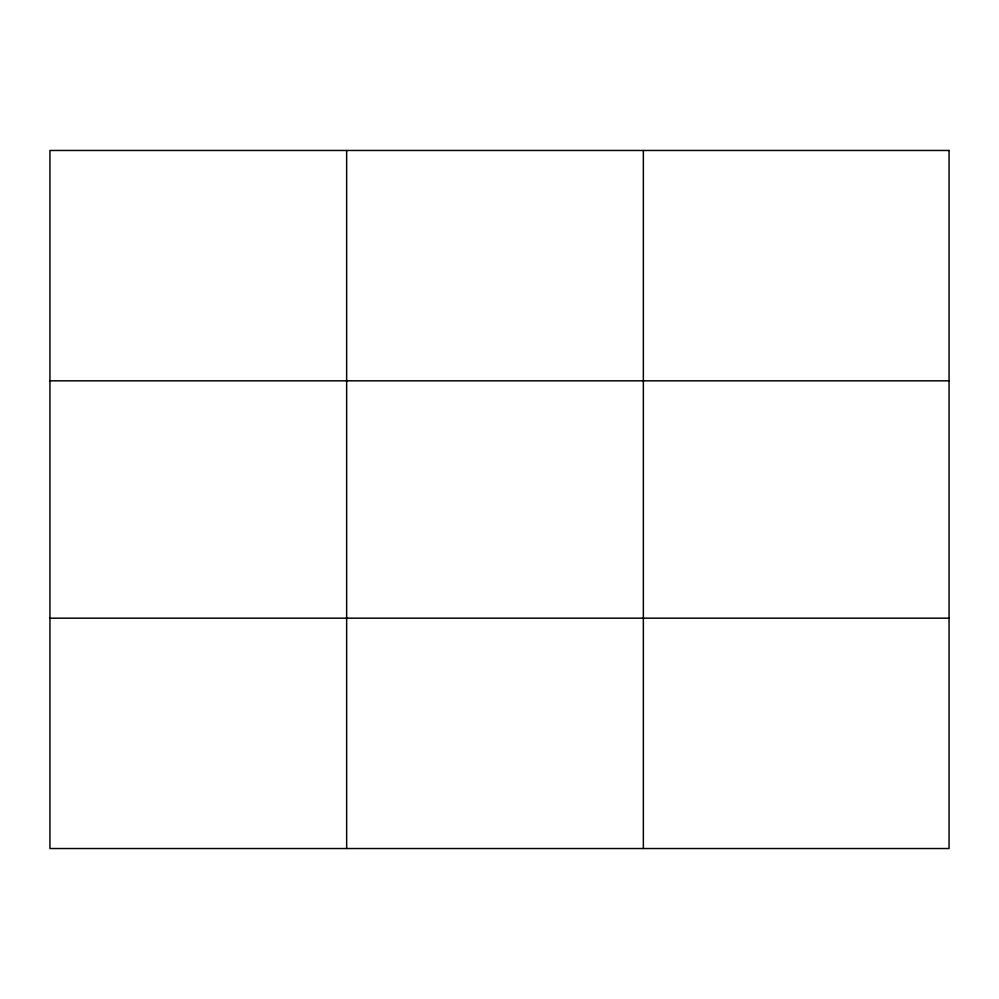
<?xml version="1.0" encoding="UTF-8"?>
<svg xmlns="http://www.w3.org/2000/svg" width="999" height="999" viewBox="0 0 999 999"><rect width="100%" height="100%" fill="white"/><g stroke="black" fill="none" stroke-linecap="round" stroke-linejoin="round"><path stroke-width="1.5" d="M346.653 150.474L346.653 848.526M643.356 150.474L643.356 848.526M49.95 380.831L949.05 380.831M49.95 618.169L949.05 618.169M949.05 150.474L949.05 848.526L49.95 848.526L49.95 150.474L949.05 150.474"/></g></svg>
